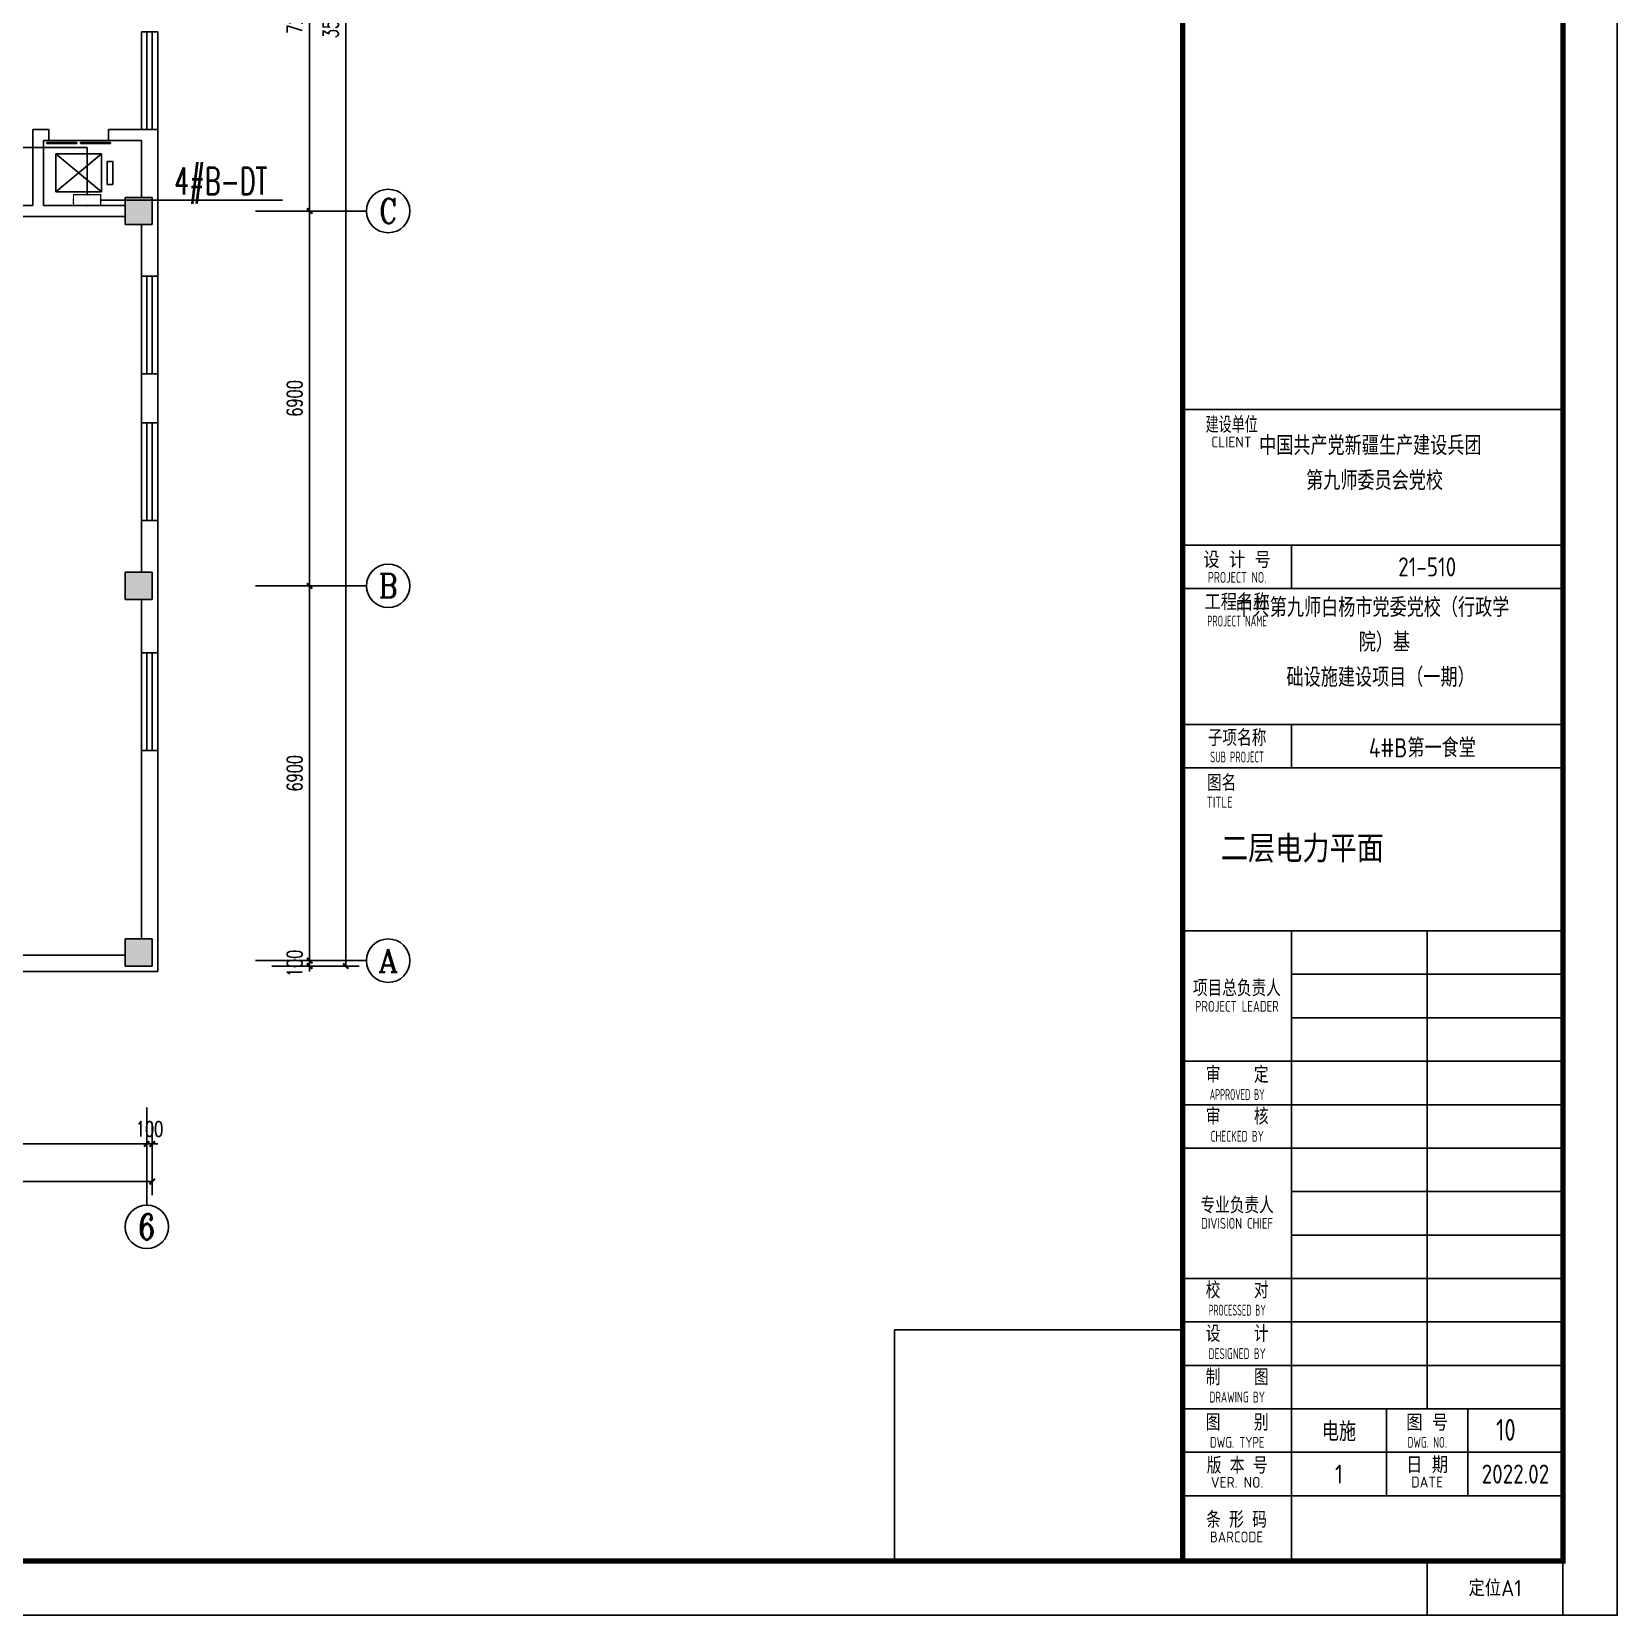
# Model space of a CAD drawing. Extents: x 2350667 to 3185789, y 309667 to 706270.
# Drawn here: x 2405575 to 2434767, y 374390 to 403542 of the extents above; entities that cross this region are included whole.
import ezdxf
from ezdxf.enums import TextEntityAlignment as Align

# ---------------------------------------------------------------- set-up
doc = ezdxf.new("R2010")
doc.units = 0
doc.header["$LTSCALE"] = 1000
for name, color, linetype in [('0-底图', 7, 'Continuous'), ('A-ANNO-DIMS', 3, 'Continuous'), ('AXIS', 3, 'Continuous'), ('AXIS_TEXT', 7, 'Continuous'), ('BTTK', 7, 'Continuous'), ('COLUMN', 255, 'Continuous'), ('DIM-箱柜', 7, 'Continuous'), ('EQUIP-箱柜', 3, 'Continuous'), ('EVTR', 2, 'Continuous'), ('PUB_DIM', 3, 'Continuous'), ('PUB_HATCH', 8, 'Continuous'), ('PUB_TITLE', 4, 'Continuous'), ('SIG_TEXT', 7, 'Continuous'), ('TEL_SYMB', 3, 'Continuous'), ('WALL', 2, 'Continuous'), ('WINDOW', 4, 'Continuous'), ('WIRE-照明', 6, 'Continuous')]:
    doc.layers.add(name, color=color, linetype=linetype)
doc.layers.add('条形码', color=7, linetype='Continuous', plot=False)
doc.layers.add('验收章', color=7, linetype='Continuous', plot=False)
doc.styles.add('_TCH_AXIS', font='COMPLEX', dxfattribs={"bigfont": 'GBCBIG'})
doc.styles.add('_TEL_DIM', font='SIMPLEX', dxfattribs={"width": 0.8, "height": 3.5, "bigfont": 'HZTXT'})
doc.styles.add('A_DIM_T3', font='SIMPLEX', dxfattribs={"width": 0.7, "bigfont": 'HZ'})
doc.styles.add('COMPLEX', font='COMPLEX')
doc.styles.add('HZ(TK)', font='geniso.shx', dxfattribs={"width": 0.9, "bigfont": 'hztxt.shx'})
doc.styles.add('HZTXT', font='tssdeng.shx', dxfattribs={"width": 0.7, "bigfont": 'tssdchn.shx'})
doc.styles.get("Standard").update_dxf_attribs({"font": 'geniso.shx', "bigfont": 'hztxt.shx'})
doc.dimstyles.new('_TCH_ARCH&&100', dxfattribs={"dimtxt": 280, "dimasz": 100, "dimexe": 250, "dimexo": 300, "dimgap": 135, "dimtad": 1, "dimdec": 0, "dimzin": 0, "dimdsep": 46, "dimtxsty": 'A_DIM_T3', "dimblk": 'ARCHTICK', "dimcen": 0.09, "dimclrt": 7, "dimazin": 2, "dimtfac": 1, "dimtdec": 0, "dimtix": 1, "dimtmove": 2, "dimatfit": 3, "dimfxl": 150, "dimtolj": 1, "dimtzin": 0, "dimarcsym": 0})

# ---------------------------------------------------------------- blocks, each defined once
blk = doc.blocks.new('vhtemplate_2020年新竖式图框_A1')
at = {"layer": 'BTTK'}
for p, q in [((831, 222), (761, 222)), ((831, 197), (761, 197)), ((781, 197), (781, 189)), ((831, 189), (761, 189)), ((831, 164), (761, 164)), ((781, 164), (781, 156)), ((831, 156), (761, 156)), ((831, 126), (761, 126)), ((781, 126), (781, 10)), ((806, 126), (806, 38)), ((831, 118), (781, 118)), ((831, 110), (781, 110)), ((831, 102), (761, 102)), ((831, 94), (761, 94)), ((831, 86), (761, 86)), ((831, 78), (781, 78)), ((831, 70), (781, 70)), ((831, 62), (761, 62)), ((831, 54), (761, 54)), ((831, 46), (761, 46)), ((831, 38), (761, 38)), ((798.5, 38), (798.5, 22)), ((813.5, 38), (813.5, 22)), ((831, 30), (761, 30)), ((831, 22), (761, 22))]:
    blk.add_line(p, q, dxfattribs=at)
at = {"layer": 'PUB_TITLE', "color": 7}
blk.add_lwpolyline([(0, 594), (841, 594), (841, 0), (0, 0)], close=True, dxfattribs=at)
at = {"layer": 'PUB_TITLE', "const_width": 1}
blk.add_lwpolyline([(25, 10), (831, 10), (831, 584), (25, 584)], close=True, dxfattribs=at)
blk.add_lwpolyline([(761, 10), (761, 584)], dxfattribs=at)
at = {"layer": '条形码'}
blk.add_lwpolyline([(781, 22), (831, 22), (831, 10), (781, 10)], close=True, dxfattribs=at)
at = {"layer": '验收章'}
for points in [[(761, 10), (707.93, 10), (707.93, 52.53), (761, 52.53)], [(806, 10), (831, 10), (831, 0), (806, 0)]]:
    blk.add_lwpolyline(points, close=True, dxfattribs=at)
at = {"layer": 'BTTK', "style": 'HZ(TK)'}
for s, height, width, p in [('建设单位', 3, 0.8, (770.01, 219.17)), ('PROJECT NO.', 2, 0.75, (771, 191.07)), ('PROJECT NAME', 2, 0.65, (771, 183.03)), ('子项名称', 3, 0.9, (771, 161.52)), ('SUB PROJECT', 2, 0.65, (771, 158.01)), ('项目总负责人', 3, 0.9, (770.96, 115.45)), ('PROJECT LEADER', 2, 0.8, (770.96, 112.09)), ('审    定', 3, 0.9, (771.02, 99.52)), ('APPROVED BY', 2, 0.6, (771.02, 95.87)), ('审    核', 3, 0.9, (771.02, 91.83)), ('CHECKED BY', 2, 0.7, (771.02, 88.18)), ('专业负责人', 3, 0.9, (771, 75.48)), ('DIVISION CHIEF', 2, 0.8, (771, 72.15)), ('校    对', 3, 0.9, (771.02, 59.83)), ('PROCESSED BY', 2, 0.6, (771.02, 56.17)), ('设    计', 3, 0.9, (771.02, 51.83)), ('DESIGNED BY', 2, 0.7, (771.02, 48.17)), ('制    图', 3, 0.9, (771.02, 43.83)), ('DRAWING BY', 2, 0.7, (771.02, 40.17)), ('图    别', 3, 0.9, (771.02, 35.5)), ('DWG. TYPE', 2, 0.8, (771.02, 31.84)), ('DWG. NO.', 2, 0.7, (806, 31.84)), ('版 本 号', 3, 0.9, (771.02, 27.57)), ('条 形 码', 3, 0.9, (770.9, 17.6)), ('BARCODE', 2, 0.95, (770.9, 14.42))]:
    blk.add_text(s, height=height, dxfattribs=dict(at, width=width)).set_placement(p, align=Align.MIDDLE_CENTER)
for s, height, p in [('CLIENT', 2, (769.95, 215.99)), ('设 计 号', 3, (771, 194.28)), ('工程名称', 3, (771, 186.52)), ('图 号', 3, (806, 35.46)), ('日 期', 3, (806, 27.67)), ('VER. NO.', 2, (771, 24.48)), ('DATE', 2, (806, 24.52))]:
    blk.add_text(s, height=height, dxfattribs=at).set_placement(p, align=Align.MIDDLE_CENTER)
for s, height, width, p in [('图名', 3, 0.9, (765.46, 153.22)), ('TITLE', 2, 0.8, (765.4, 149.68))]:
    blk.add_text(s, height=height, dxfattribs=dict(at, width=width)).set_placement(p, align=Align.MIDDLE_LEFT)
at = {"layer": 'BTTK', "color": 4, "style": 'HZ(TK)', "width": 0.9}
for tag, p in [('合作单位', (796, 511.5)), ('建设单位', (796, 209.5)), ('工程名称', (796, 176.5)), ('子项名称', (806, 160)), ('图纸名称', (796, 141))]:
    blk.add_attdef(tag, text='', height=3.5, dxfattribs=at).set_placement(p, align=Align.MIDDLE_CENTER)
for tag, p in [('注册证书号', (808.5, 309.01)), ('注册印章号', (808.5, 301.01)), ('设计号', (806, 193)), ('图别', (789.75, 34)), ('图号', (822.25, 34)), ('版本号', (789.75, 26)), ('日期', (822.25, 26))]:
    blk.add_attdef(tag, text='', height=3.5, dxfattribs=at).set_placement(p, align=Align.MIDDLE)
at = {"layer": '验收章', "style": 'HZ(TK)'}
blk.add_text('定位A1', height=3, dxfattribs=at).set_placement((818.5, 5), align=Align.MIDDLE_CENTER)
blk = doc.blocks.new('fdsefg')
at = {"layer": 'EQUIP-箱柜', "const_width": 20}
blk.add_lwpolyline([(21301, 11505), (21801, 11505), (21801, 11305), (21301, 11305)], close=True, dxfattribs=at)
at = {"layer": 'EQUIP-箱柜'}
for p in [(21601, 11505), (21301, 11355), (21801, 11372)]:
    blk.add_point(p, dxfattribs=at)
blk = doc.blocks.new('$equip_U$00000181(WIN7-PC-dian)')
for p in [(-0.5, 0.2), (0, 0.4), (0, 0), (0.5, 0.2)]:
    blk.add_point(p)
at = {"xscale": 0.002, "yscale": 0.002, "zscale": 0.002}
blk.add_blockref('fdsefg', (-43.101, -22.61), dxfattribs=at)
at = {"color": 7, "style": '_TEL_DIM', "flags": 1}
for tag in ['A', 'REMARK']:
    blk.add_attdef(tag, text='', height=0.00002, dxfattribs=at).set_placement((0, 0), align=Align.MIDDLE_CENTER)
at = {"color": 7, "style": '_TEL_DIM'}
blk.add_attdef('$TEXT$', text='', height=0.00002, dxfattribs=at).set_placement((0.1, 0), align=Align.MIDDLE_CENTER)
blk = doc.blocks.new('_ArchTick')
at = {"color": 0, "linetype": 'ByBlock', "const_width": 0.4}
blk.add_lwpolyline([(-0.5, -0.5), (0.5, 0.5)], dxfattribs=at)
blk = doc.blocks.new('*D774')
at = {"layer": 'A-ANNO-DIMS', "color": 0, "lineweight": -2, "transparency": 16777216}
for p, q in [((2182441, -87298), (2182441, -87198)), ((2181941, -87298), (2182691, -87298)), ((2181941, -87398), (2182691, -87398)), ((2182441, -87398), (2182441, -87298)), ((2182441, -87398), (2182441, -87498))]:
    blk.add_line(p, q, dxfattribs=at)
at = {"layer": 'Defpoints', "color": 0, "transparency": 16777216}
for p in [(2181641, -87298), (2181641, -87398), (2182441, -87298)]:
    blk.add_point(p, dxfattribs=at)
at = {"layer": 'A-ANNO-DIMS', "color": 0, "lineweight": -2, "transparency": 16777216, "xscale": 100, "yscale": 100, "zscale": 100}
for p, rotation in [((2182441, -87298), 270), ((2182441, -87398), 90)]:
    blk.add_blockref('_ArchTick', p, dxfattribs=dict(at, rotation=rotation))
at = {"layer": 'A-ANNO-DIMS', "color": 7, "transparency": 16777216, "insert": (2182166, -87348), "char_height": 280, "attachment_point": 5, "rotation": 90, "style": 'A_DIM_T3'}
blk.add_mtext('\\A1;100', dxfattribs=at)
blk = doc.blocks.new('*D775')
at = {"layer": 'A-ANNO-DIMS', "color": 0, "lineweight": -2, "transparency": 16777216}
for p, q in [((2181941, -80398), (2182691, -80398)), ((2182441, -87298), (2182441, -80398)), ((2181941, -87298), (2182691, -87298))]:
    blk.add_line(p, q, dxfattribs=at)
at = {"layer": 'Defpoints', "color": 0, "transparency": 16777216}
for p in [(2181641, -80398), (2182441, -80398), (2181641, -87298)]:
    blk.add_point(p, dxfattribs=at)
at = {"layer": 'A-ANNO-DIMS', "color": 0, "lineweight": -2, "transparency": 16777216, "xscale": 100, "yscale": 100, "zscale": 100}
for p, rotation in [((2182441, -80398), 90), ((2182441, -87298), 270)]:
    blk.add_blockref('_ArchTick', p, dxfattribs=dict(at, rotation=rotation))
at = {"layer": 'A-ANNO-DIMS', "color": 7, "transparency": 16777216, "insert": (2182166, -83848), "char_height": 280, "attachment_point": 5, "rotation": 90, "style": 'A_DIM_T3'}
blk.add_mtext('\\A1;6900', dxfattribs=at)
blk = doc.blocks.new('*D776')
at = {"layer": 'A-ANNO-DIMS', "color": 0, "lineweight": -2, "transparency": 16777216}
for p, q in [((2181941, -73498), (2182691, -73498)), ((2182441, -80398), (2182441, -73498)), ((2181941, -80398), (2182691, -80398))]:
    blk.add_line(p, q, dxfattribs=at)
at = {"layer": 'Defpoints', "color": 0, "transparency": 16777216}
for p in [(2181641, -73498), (2182441, -73498), (2181641, -80398)]:
    blk.add_point(p, dxfattribs=at)
at = {"layer": 'A-ANNO-DIMS', "color": 0, "lineweight": -2, "transparency": 16777216, "xscale": 100, "yscale": 100, "zscale": 100}
for p, rotation in [((2182441, -73498), 90), ((2182441, -80398), 270)]:
    blk.add_blockref('_ArchTick', p, dxfattribs=dict(at, rotation=rotation))
at = {"layer": 'A-ANNO-DIMS', "color": 7, "transparency": 16777216, "insert": (2182166, -76948), "char_height": 280, "attachment_point": 5, "rotation": 90, "style": 'A_DIM_T3'}
blk.add_mtext('\\A1;6900', dxfattribs=at)
blk = doc.blocks.new('*D777')
at = {"layer": 'A-ANNO-DIMS', "color": 0, "lineweight": -2, "transparency": 16777216}
for p, q in [((2181941, -66298), (2182691, -66298)), ((2182441, -73498), (2182441, -66298)), ((2181941, -73498), (2182691, -73498))]:
    blk.add_line(p, q, dxfattribs=at)
at = {"layer": 'Defpoints', "color": 0, "transparency": 16777216}
for p in [(2181641, -66298), (2182441, -66298), (2181641, -73498)]:
    blk.add_point(p, dxfattribs=at)
at = {"layer": 'A-ANNO-DIMS', "color": 0, "lineweight": -2, "transparency": 16777216, "xscale": 100, "yscale": 100, "zscale": 100}
for p, rotation in [((2182441, -66298), 90), ((2182441, -73498), 270)]:
    blk.add_blockref('_ArchTick', p, dxfattribs=dict(at, rotation=rotation))
at = {"layer": 'A-ANNO-DIMS', "color": 7, "transparency": 16777216, "insert": (2182166, -69898), "char_height": 280, "attachment_point": 5, "rotation": 90, "style": 'A_DIM_T3'}
blk.add_mtext('\\A1;7200', dxfattribs=at)
blk = doc.blocks.new('*D781')
at = {"layer": 'Defpoints', "color": 0, "transparency": 16777216}
for p in [(2181444, -52398), (2183105, -52398), (2181444, -87398)]:
    blk.add_point(p, dxfattribs=at)
at = {"layer": 'PUB_DIM', "color": 0, "lineweight": -2, "transparency": 16777216}
for p, q in [((2181744, -52398), (2183355, -52398)), ((2183105, -87398), (2183105, -52398)), ((2181744, -87398), (2183355, -87398))]:
    blk.add_line(p, q, dxfattribs=at)
at = {"layer": 'PUB_DIM', "color": 0, "lineweight": -2, "transparency": 16777216, "xscale": 100, "yscale": 100, "zscale": 100}
for p, rotation in [((2183105, -52398), 90), ((2183105, -87398), 270)]:
    blk.add_blockref('_ArchTick', p, dxfattribs=dict(at, rotation=rotation))
at = {"layer": 'PUB_DIM', "color": 7, "transparency": 16777216, "insert": (2182830, -69898), "char_height": 280, "attachment_point": 5, "rotation": 90, "style": 'A_DIM_T3'}
blk.add_mtext('\\A1;35000', dxfattribs=at)
blk = doc.blocks.new('*D788')
at = {"layer": 'A-ANNO-DIMS', "color": 0, "lineweight": -2, "transparency": 16777216}
for p, q in [((2172544, -90299), (2172544, -90922)), ((2179444, -90299), (2179444, -90922)), ((2172544, -90672), (2179444, -90672))]:
    blk.add_line(p, q, dxfattribs=at)
at = {"layer": 'Defpoints', "color": 0, "transparency": 16777216}
for p in [(2172544, -89999), (2179444, -89999), (2179444, -90672)]:
    blk.add_point(p, dxfattribs=at)
at = {"layer": 'A-ANNO-DIMS', "color": 0, "lineweight": -2, "transparency": 16777216, "xscale": 100, "yscale": 100, "zscale": 100, "rotation": 180}
blk.add_blockref('_ArchTick', (2172544, -90672), dxfattribs=at)
at = {"layer": 'A-ANNO-DIMS', "color": 0, "lineweight": -2, "transparency": 16777216, "xscale": 100, "yscale": 100, "zscale": 100}
blk.add_blockref('_ArchTick', (2179444, -90672), dxfattribs=at)
at = {"layer": 'A-ANNO-DIMS', "color": 7, "transparency": 16777216, "insert": (2175994, -90397), "char_height": 280, "attachment_point": 5, "style": 'A_DIM_T3'}
blk.add_mtext('\\A1;6900', dxfattribs=at)
blk = doc.blocks.new('*D789')
at = {"layer": 'A-ANNO-DIMS', "color": 0, "lineweight": -2, "transparency": 16777216}
for p, q in [((2179444, -90299), (2179444, -90922)), ((2179544, -90299), (2179544, -90922)), ((2179444, -90672), (2179344, -90672)), ((2179444, -90672), (2179544, -90672)), ((2179544, -90672), (2179644, -90672))]:
    blk.add_line(p, q, dxfattribs=at)
at = {"layer": 'Defpoints', "color": 0, "transparency": 16777216}
for p in [(2179444, -89999), (2179544, -89999), (2179544, -90672)]:
    blk.add_point(p, dxfattribs=at)
at = {"layer": 'A-ANNO-DIMS', "color": 0, "lineweight": -2, "transparency": 16777216, "xscale": 100, "yscale": 100, "zscale": 100}
blk.add_blockref('_ArchTick', (2179444, -90672), dxfattribs=at)
at = {"layer": 'A-ANNO-DIMS', "color": 0, "lineweight": -2, "transparency": 16777216, "xscale": 100, "yscale": 100, "zscale": 100, "rotation": 180}
blk.add_blockref('_ArchTick', (2179544, -90672), dxfattribs=at)
at = {"layer": 'A-ANNO-DIMS', "color": 7, "transparency": 16777216, "insert": (2179494, -90397), "char_height": 280, "attachment_point": 5, "style": 'A_DIM_T3'}
blk.add_mtext('\\A1;100', dxfattribs=at)
blk = doc.blocks.new('*D798')
at = {"layer": 'Defpoints', "color": 0, "transparency": 16777216}
for p in [(2142744, -89999), (2179544, -89999), (2179544, -91364)]:
    blk.add_point(p, dxfattribs=at)
at = {"layer": 'PUB_DIM', "color": 0, "lineweight": -2, "transparency": 16777216}
for p, q in [((2142744, -90299), (2142744, -91614)), ((2179544, -90299), (2179544, -91614)), ((2142744, -91364), (2179544, -91364))]:
    blk.add_line(p, q, dxfattribs=at)
at = {"layer": 'PUB_DIM', "color": 0, "lineweight": -2, "transparency": 16777216, "xscale": 100, "yscale": 100, "zscale": 100, "rotation": 180}
blk.add_blockref('_ArchTick', (2142744, -91364), dxfattribs=at)
at = {"layer": 'PUB_DIM', "color": 0, "lineweight": -2, "transparency": 16777216, "xscale": 100, "yscale": 100, "zscale": 100}
blk.add_blockref('_ArchTick', (2179544, -91364), dxfattribs=at)
at = {"layer": 'PUB_DIM', "color": 7, "transparency": 16777216, "insert": (2161144, -91089), "char_height": 280, "attachment_point": 5, "style": 'A_DIM_T3'}
blk.add_mtext('\\A1;36800', dxfattribs=at)
blk = doc.blocks.new('$WINLIB2D$00000001')
at = {"color": 0}
for points in [[(-0.5, 0.5), (-0.5, -0.5)], [(-0.5, 0.5), (0.5, 0.5)], [(0.5, -0.5), (0.5, 0.5)], [(0.5, 0.167), (-0.5, 0.167)], [(0.5, -0.167), (-0.5, -0.167)], [(-0.5, -0.5), (0.5, -0.5)]]:
    blk.add_lwpolyline(points, dxfattribs=at)
blk = doc.blocks.new('$DORLIB2D$00000127')
at = {"color": 0}
for points in [[(-0.533, 0.795), (-0.533, 0.69)], [(-0.033, 0.795), (-0.533, 0.795)], [(-0.033, 0.69), (-0.533, 0.69)], [(-0.033, 0.795), (-0.033, 0.69)], [(0.533, 0.795), (0.033, 0.795)], [(0.033, 0.795), (0.033, 0.69)], [(0.533, 0.69), (0.033, 0.69)], [(0.533, 0.795), (0.533, 0.69)], [(0.5, 0.5), (-0.5, 0.5)]]:
    blk.add_lwpolyline(points, dxfattribs=at)
blk = doc.blocks.new('_AXISO')
blk.add_circle((0, 0), 0.5)
at = {"layer": 'AXIS_TEXT', "style": 'COMPLEX', "width": 1.041667}
blk.add_attdef('A', text='', height=0.56, dxfattribs=at).set_placement((-0.25, -0.28), (0.25, -0.28), align=Align.FIT)
blk = doc.blocks.new("ghjgj'")
at = {"layer": 'PUB_HATCH'}
for points in [[(2179544.1, -73747.8), (2179544.1, -73247.8), (2179044.1, -73247.8), (2179044.1, -73747.8)], [(2179544.1, -80647.8), (2179544.1, -80147.8), (2179044.1, -80147.8), (2179044.1, -80647.8)], [(2179544.1, -87397.8), (2179544.1, -86897.8), (2179044.1, -86897.8), (2179044.1, -87397.8)]]:
    blk.add_hatch(color=256, dxfattribs=at).paths.add_polyline_path(points)
at = {"layer": 'AXIS'}
for p, q in [((2181444.1, -73497.8), (2183488.4, -73497.8)), ((2181444.1, -80397.8), (2183488.4, -80397.8)), ((2181444.1, -87297.8), (2183488.4, -87297.8)), ((2179444.1, -89998.5), (2179444.1, -91798.5))]:
    blk.add_line(p, q, dxfattribs=at)
at = {"layer": 'COLUMN'}
for p, q in [((2179544.1, -73247.8), (2179044.1, -73247.8)), ((2179044.1, -73247.8), (2179044.1, -73747.8)), ((2179544.1, -73747.8), (2179544.1, -73247.8)), ((2179044.1, -73747.8), (2179544.1, -73747.8)), ((2179544.1, -80147.8), (2179044.1, -80147.8)), ((2179044.1, -80147.8), (2179044.1, -80647.8)), ((2179544.1, -80647.8), (2179544.1, -80147.8)), ((2179044.1, -80647.8), (2179544.1, -80647.8)), ((2179544.1, -86897.8), (2179044.1, -86897.8)), ((2179044.1, -86897.8), (2179044.1, -87397.8)), ((2179544.1, -87397.8), (2179544.1, -86897.8)), ((2179044.1, -87397.8), (2179544.1, -87397.8))]:
    blk.add_line(p, q, dxfattribs=at)
at = {"layer": 'EVTR'}
for p, q in [((2177769.1, -73147.8), (2178609.1, -72447.8)), ((2178609.1, -73147.8), (2177769.1, -72447.8)), ((2177769.1, -72447.8), (2178609.1, -72447.8)), ((2177769.1, -73147.8), (2177769.1, -72447.8)), ((2178609.1, -72447.8), (2178609.1, -73147.8)), ((2178714.1, -72587.8), (2178819.1, -72587.8)), ((2178714.1, -73007.8), (2178714.1, -72587.8)), ((2178819.1, -72587.8), (2178819.1, -73007.8)), ((2178609.1, -73147.8), (2177769.1, -73147.8)), ((2178819.1, -73007.8), (2178714.1, -73007.8))]:
    blk.add_line(p, q, dxfattribs=at)
at = {"layer": 'WALL'}
for p, q in [((2177344.1, -73397.8), (2177344.1, -71997.8)), ((2177639.1, -71997.8), (2177344.1, -71997.8)), ((2177639.1, -72197.8), (2177639.1, -71997.8)), ((2179344.1, -71997.8), (2178739.1, -71997.8)), ((2178739.1, -71997.8), (2178739.1, -72197.8)), ((2179644.1, -71997.8), (2179344.1, -71997.8)), ((2179644.1, -72097.8), (2179644.1, -71997.8)), ((2179644.1, -73497.8), (2179644.1, -72097.8)), ((2177544.1, -73397.8), (2177544.1, -72197.8)), ((2177544.1, -72197.8), (2177639.1, -72197.8)), ((2178739.1, -72197.8), (2179344.1, -72197.8)), ((2179344.1, -73247.8), (2179344.1, -72197.8)), ((2176294.1, -73397.8), (2177344.1, -73397.8)), ((2177544.1, -73397.8), (2179044.1, -73397.8)), ((2179644.1, -74697.8), (2179644.1, -73497.8)), ((2176244.1, -73597.8), (2177444.1, -73597.8)), ((2177444.1, -73597.8), (2179044.1, -73597.8)), ((2179344.1, -73747.8), (2179344.1, -74697.8)), ((2179344.1, -74697.8), (2179644.1, -74697.8)), ((2179644.1, -76497.8), (2179344.1, -76497.8)), ((2179344.1, -76497.8), (2179344.1, -77397.8)), ((2179644.1, -77397.8), (2179644.1, -76497.8)), ((2179344.1, -77397.8), (2179644.1, -77397.8)), ((2179644.1, -79197.8), (2179344.1, -79197.8)), ((2179344.1, -79197.8), (2179344.1, -80147.8)), ((2179644.1, -80397.8), (2179644.1, -79197.8)), ((2179644.1, -81631.1), (2179644.1, -80397.8)), ((2179344.1, -80647.8), (2179344.1, -81631.1)), ((2179344.1, -81631.1), (2179644.1, -81631.1)), ((2179644.1, -83431.1), (2179344.1, -83431.1)), ((2179344.1, -83431.1), (2179344.1, -86897.8)), ((2179644.1, -87497.8), (2179644.1, -83431.1)), ((2179044.1, -87197.8), (2175544.4, -87197.8)), ((2175544.4, -87497.8), (2179644.1, -87497.8))]:
    blk.add_line(p, q, dxfattribs=at)
at = {"layer": 'AXIS'}
ref = blk.add_blockref('_AXISO', (2183888.4, -73497.8), dxfattribs=dict(at, xscale=800, yscale=800, zscale=800))
ref.add_attrib('A', 'C', dxfattribs={"layer": 'AXIS_TEXT', "height": 455.7, "style": '_TCH_AXIS'}).set_placement((2183725.7, -73725.6), (2184051.2, -73725.6), align=Align.FIT)
ref = blk.add_blockref('_AXISO', (2183888.4, -80397.8), dxfattribs=dict(at, xscale=800, yscale=800, zscale=800))
ref.add_attrib('A', 'B', dxfattribs={"layer": 'AXIS_TEXT', "height": 435.3, "style": '_TCH_AXIS'}).set_placement((2183712.2, -80615.4), (2184064.6, -80615.4), align=Align.FIT)
ref = blk.add_blockref('_AXISO', (2183888.4, -87297.8), dxfattribs=dict(at, xscale=800, yscale=800, zscale=800))
ref.add_attrib('A', 'A', dxfattribs={"layer": 'AXIS_TEXT', "height": 425.2, "style": '_TCH_AXIS'}).set_placement((2183706.2, -87510.4), (2184070.6, -87510.4), align=Align.FIT)
ref = blk.add_blockref('_AXISO', (2179444.1, -92198.5), dxfattribs=dict(at, xscale=800, yscale=800, zscale=800))
ref.add_attrib('A', '6', dxfattribs={"layer": 'AXIS_TEXT', "height": 465.9, "style": '_TCH_AXIS'}).set_placement((2179288.7, -92431.5), (2179599.4, -92431.5), align=Align.FIT)
at = {"layer": 'WINDOW', "xscale": 1800, "zscale": 1800, "rotation": 90}
for p, yscale in [((2179494.1, -71097.8), -300), ((2179494.1, -75597.8), 300), ((2179494.1, -78297.8), 300), ((2179494.1, -82531.1), -300)]:
    blk.add_blockref('$WINLIB2D$00000001', p, dxfattribs=dict(at, yscale=yscale))
at = {"layer": 'WINDOW', "xscale": 1100, "yscale": -200, "zscale": 1100}
blk.add_blockref('$DORLIB2D$00000127', (2178189.1, -72097.8), dxfattribs=at)
at = {"layer": 'A-ANNO-DIMS'}
for p1, p2, distance, picture, middle in [((2181641.4, -73497.8), (2181641.4, -66297.8), -800, '*D777', (2182166.4, -69897.8)), ((2181641.4, -80397.8), (2181641.4, -73497.8), -800, '*D776', (2182166.4, -76947.8)), ((2181641.4, -87297.8), (2181641.4, -80397.8), -800, '*D775', (2182166.4, -83847.8)), ((2181641.4, -87397.8), (2181641.4, -87297.8), -800, '*D774', (2182166.4, -87347.8)), ((2172544.1, -89998.5), (2179444.1, -89998.5), -673.6, '*D788', (2175994.1, -90397.1)), ((2179444.1, -89998.5), (2179544.1, -89998.5), -673.6, '*D789', (2179494.1, -90397.1))]:
    dim = blk.add_aligned_dim(p1=p1, p2=p2, distance=distance, dimstyle='_TCH_ARCH&&100', dxfattribs=at)
    dim.commit()
    dim.dimension.update_dxf_attribs({"geometry": picture, "text_midpoint": middle})
at = {"layer": 'PUB_DIM'}
for p1, p2, distance, picture, middle in [((2181444.1, -87397.8), (2181444.1, -52397.8), -1661, '*D781', (2182830.1, -69897.8)), ((2142744.1, -89998.5), (2179544.1, -89998.5), -1365.2, '*D798', (2161144.1, -91088.7))]:
    dim = blk.add_aligned_dim(p1=p1, p2=p2, distance=distance, dimstyle='_TCH_ARCH&&100', dxfattribs=at)
    dim.commit()
    dim.dimension.update_dxf_attribs({"geometry": picture, "text_midpoint": middle})

msp = doc.modelspace()

# ---------------------------------------------------------------- linework, layer by layer
at = {"layer": 'DIM-箱柜'}
for p, q in [((2406843, 400442), (2407737, 400442)), ((2407737, 400442), (2410192, 400442))]:
    msp.add_line(p, q, dxfattribs=at)
at = {"layer": 'WIRE-照明'}
for p, q in [((2406593, 401409), (2396267, 401409)), ((2406593, 400542), (2406593, 401409))]:
    msp.add_line(p, q, dxfattribs=at)

# ---------------------------------------------------------------- block references
at = {"layer": '0-底图'}
ref = msp.add_blockref('vhtemplate_2020年新竖式图框_A1', (2350667, 374390), dxfattribs=dict(at, xscale=100, yscale=100, zscale=100))
ref.add_attrib('日期', '2022.02', dxfattribs={"layer": 'BTTK', "color": 4, "height": 350, "style": 'HZ(TK)', "width": 0.9}).set_placement((2432892, 376990), align=Align.MIDDLE)
ref.add_attrib('版本号', '1', dxfattribs={"layer": 'BTTK', "color": 4, "height": 350, "style": 'HZ(TK)', "width": 0.9}).set_placement((2429642, 376990), align=Align.MIDDLE)
ref.add_attrib('图别', '电施', dxfattribs={"layer": 'BTTK', "color": 4, "height": 350, "style": 'HZ(TK)', "width": 0.9}).set_placement((2429642, 377790), align=Align.MIDDLE)
ref.add_attrib('设计号', '21-510', dxfattribs={"layer": 'BTTK', "color": 4, "height": 350, "style": 'HZ(TK)', "width": 0.9}).set_placement((2431267, 393690), align=Align.MIDDLE)
ref.add_attrib('子项名称_001', '4#B第一食堂', (2430194, 390184), dxfattribs={"layer": 'BTTK', "color": 4, "height": 350, "style": 'HZ(TK)', "width": 0.9})
ref.add_attrib('工程名称_001', '中共第九师白杨市党委党校（行政学', (2427739, 392769), dxfattribs={"layer": 'BTTK', "color": 4, "height": 350, "style": 'HZ(TK)', "width": 0.9})
ref.add_attrib('建设单位_001', '中国共产党新疆生产建设兵团', (2428173, 395749), dxfattribs={"layer": 'BTTK', "color": 4, "height": 350, "style": 'HZ(TK)', "width": 0.9})
ref.add_attrib('工程名称_002', '院）基', (2430007, 392128), dxfattribs={"layer": 'BTTK', "color": 4, "height": 350, "style": 'HZ(TK)', "width": 0.9})
ref.add_attrib('工程名称_003', '础设施建设项目（一期）', (2428677, 391483), dxfattribs={"layer": 'BTTK', "color": 4, "height": 350, "style": 'HZ(TK)', "width": 0.9})
ref.add_attrib('建设单位_002', '第九师委员会党校', (2429038, 395104), dxfattribs={"layer": 'BTTK', "color": 4, "height": 350, "style": 'HZ(TK)', "width": 0.9})
msp.add_blockref("ghjgj'", (228250, 473739), dxfattribs=at)
at = {"layer": 'EQUIP-箱柜', "xscale": 500, "yscale": 500, "zscale": 500}
msp.add_blockref('$equip_U$00000181(WIN7-PC-dian)', (2406593, 400342), dxfattribs=at).add_auto_attribs({'$TEXT$': 'REMARK'})

# ---------------------------------------------------------------- texts
at = {"layer": 'DIM-箱柜', "color": 7, "style": '_TEL_DIM', "width": 0.64}
msp.add_text('4#B-DT', height=500, dxfattribs=at).set_placement((2408198, 400542))
at = {"layer": 'SIG_TEXT', "color": 0, "style": 'HZTXT', "width": 0.8}
msp.add_text('10', height=400, dxfattribs=at).set_placement((2432535, 377604))
at = {"layer": 'TEL_SYMB', "color": 7}
msp.add_text('二层电力平面', height=500, dxfattribs=at).set_placement((2427469, 388249))

doc.saveas('drawing.dxf')
